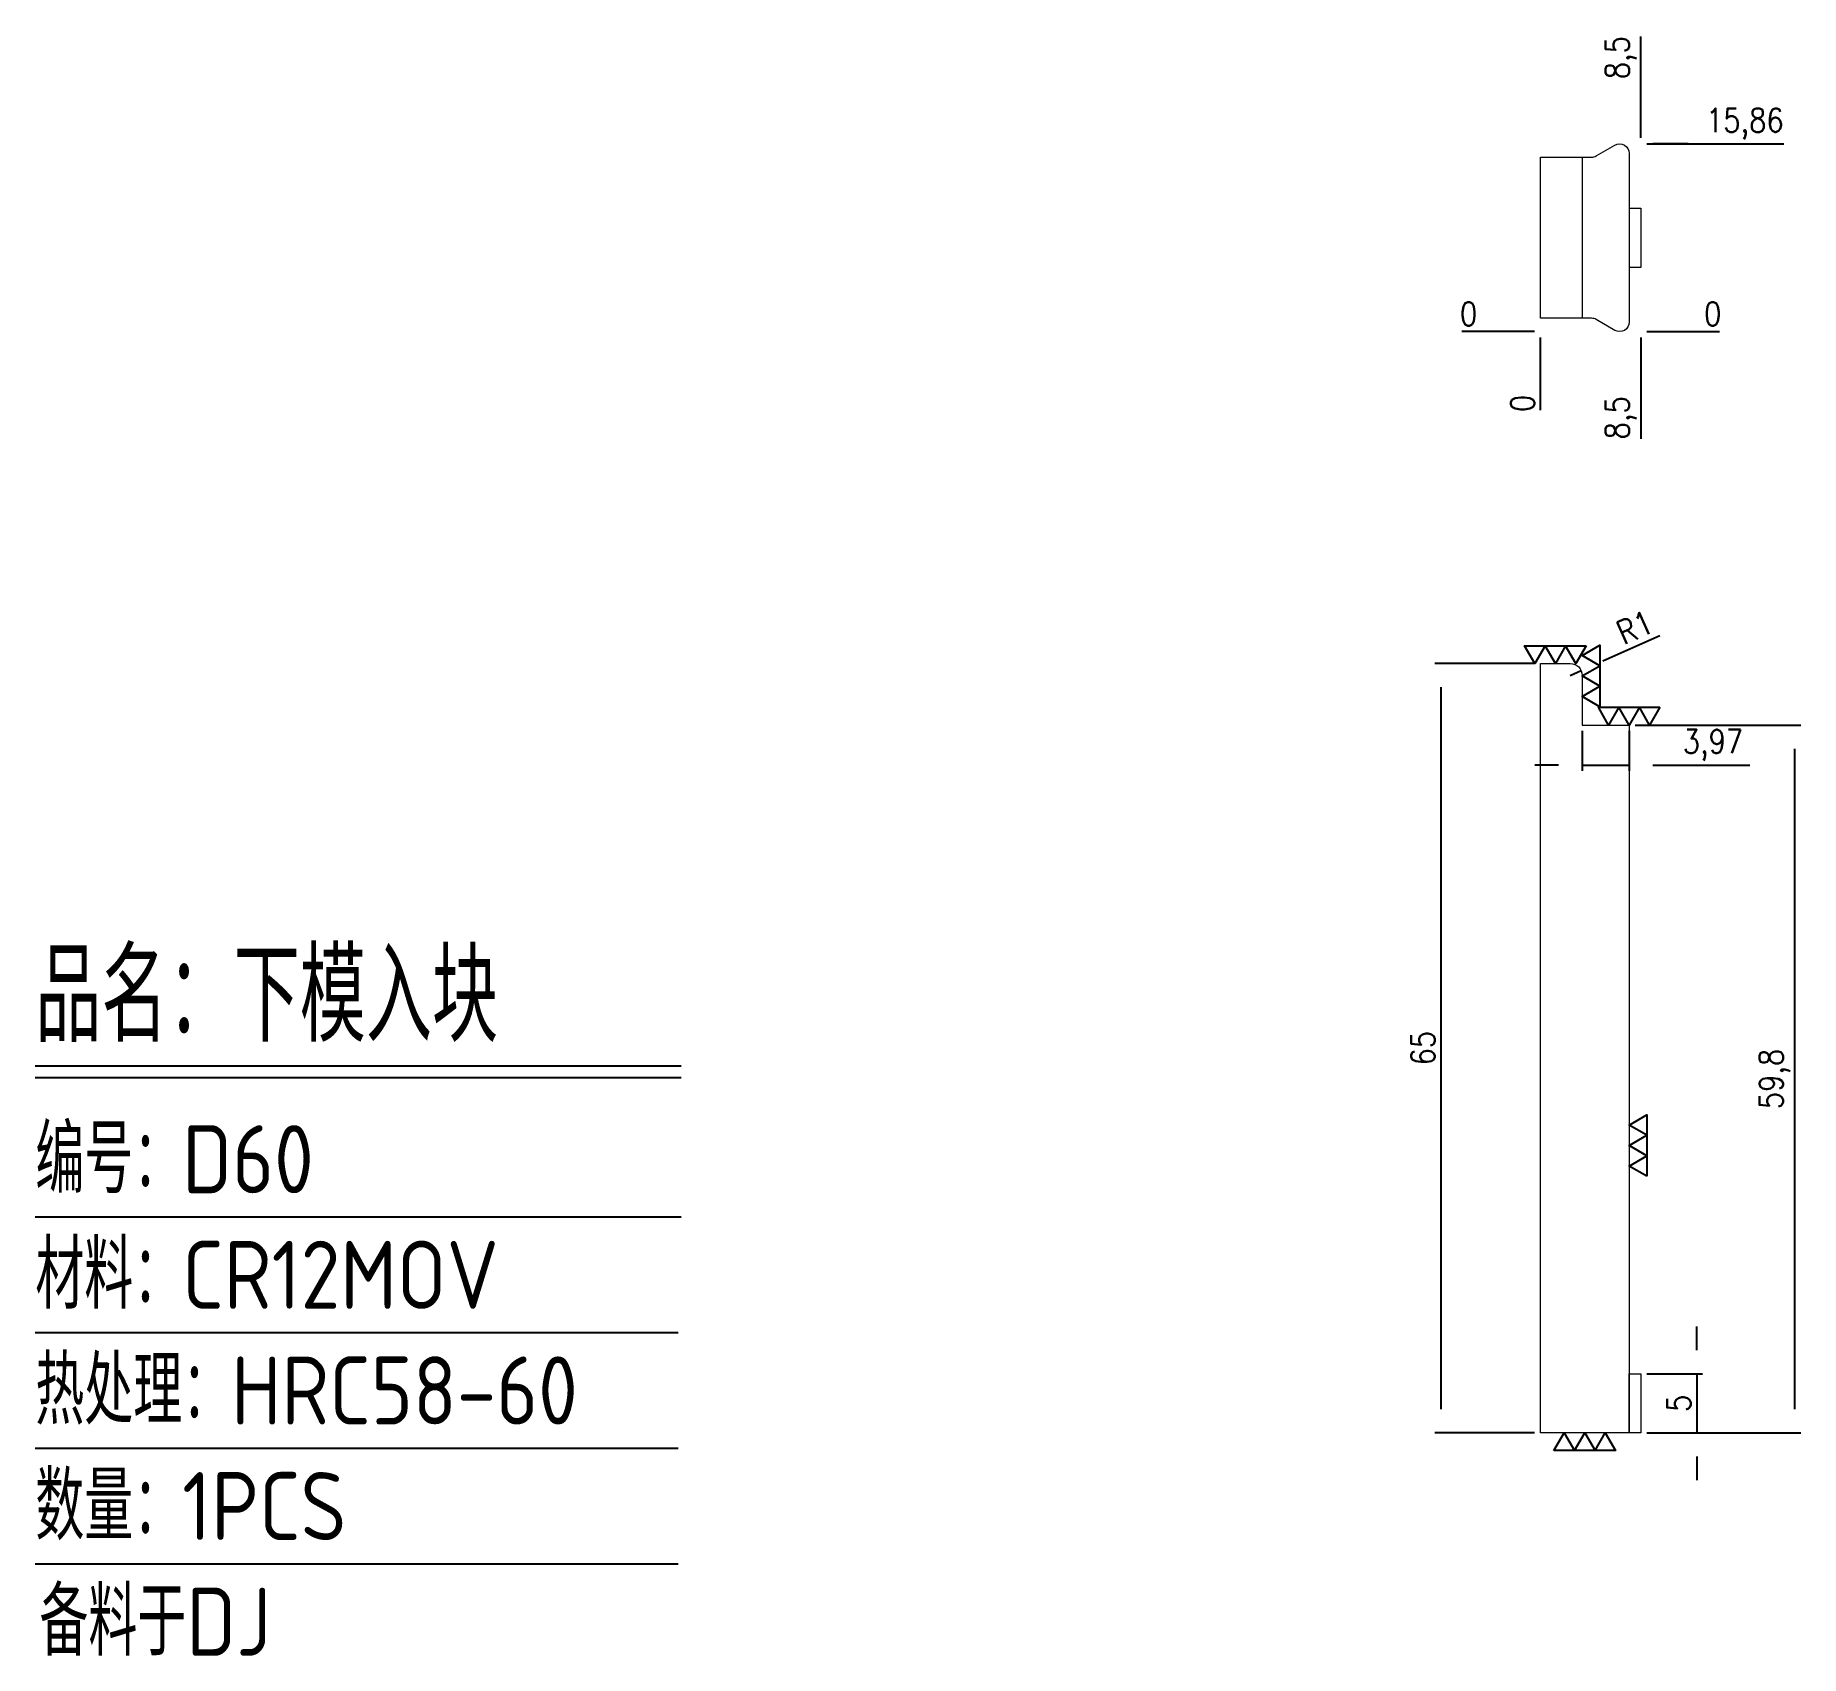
# Model space of a CAD drawing. Header units: millimetres. Extents: x 117263 to 117412, y -1104 to -967.
import ezdxf

# ---------------------------------------------------------------- set-up
doc = ezdxf.new("R2010")
doc.units = ezdxf.units.MM
for name, color, linetype in [('DIE_P', 2, 'Continuous'), ('DIM', 4, 'Continuous'), ('LB_P', 2, 'Continuous')]:
    doc.layers.add(name, color=color, linetype=linetype)
doc.styles.add('gbenor', font='gbenor.shx', dxfattribs={"bigfont": 'gbcbig.shx'})
doc.styles.get("Standard").update_dxf_attribs({"font": 'txt.shx', "width": 0.85, "bigfont": 'ctxt.shx'})
doc.dimstyles.new('T-2-WX', dxfattribs={"dimtxt": 2, "dimasz": 2, "dimexe": 0.5, "dimexo": 0.5, "dimgap": 0.5, "dimtad": 1, "dimtxsty": 'Standard', "dimblk": 'OPEN30', "dimcen": 0, "dimazin": 3, "dimtfac": 1, "dimtmove": 0, "dimatfit": 3, "dimldrblk": 'OPEN30', "dimlwd": -1, "dimlwe": -1})

# ---------------------------------------------------------------- blocks, each defined once
blk = doc.blocks.new('*D7579')
at = {"layer": 'Defpoints', "color": 0}
for p in [(117390.34, -992.29), (117398.84, -992.29), (117403.84, -992.29)]:
    blk.add_point(p, dxfattribs=at)
at = {"layer": 'DIM', "color": 0, "linetype": 'Continuous'}
blk.add_line((117399.34, -992.29), (117405.48, -992.29), dxfattribs=at)
at = {"layer": 'DIM', "color": 0, "insert": (117404.91, -990.79), "char_height": 2, "attachment_point": 5}
blk.add_mtext('0', dxfattribs=at)
blk = doc.blocks.new('_Open30')
blk = doc.blocks.new('*D7580')
at = {"layer": 'Defpoints', "color": 0}
for p in [(117398.84, -976.43), (117403.84, -976.43), (117390.34, -992.29)]:
    blk.add_point(p, dxfattribs=at)
at = {"layer": 'DIM', "color": 0, "linetype": 'Continuous'}
for p, q in [((117399.34, -976.43), (117402.84, -976.43)), ((117402.84, -976.43), (117399.84, -976.43)), ((117399.84, -976.43), (117410.9, -976.43))]:
    blk.add_line(p, q, dxfattribs=at)
at = {"layer": 'DIM', "color": 0, "insert": (117407.62, -974.74), "char_height": 2, "attachment_point": 5}
blk.add_mtext('15,86', dxfattribs=at)
blk = doc.blocks.new('*D7581')
at = {"layer": 'Defpoints', "color": 0}
for p in [(117385.34, -992.29), (117390.34, -992.29), (117390.34, -992.29)]:
    blk.add_point(p, dxfattribs=at)
at = {"layer": 'DIM', "color": 0, "linetype": 'Continuous'}
blk.add_line((117389.84, -992.29), (117383.71, -992.29), dxfattribs=at)
at = {"layer": 'DIM', "color": 0, "insert": (117384.28, -990.79), "char_height": 2, "attachment_point": 5}
blk.add_mtext('0', dxfattribs=at)
blk = doc.blocks.new('*D7582')
at = {"layer": 'Defpoints', "color": 0}
for p in [(117390.34, -992.29), (117398.84, -992.29), (117398.84, -997.29)]:
    blk.add_point(p, dxfattribs=at)
at = {"layer": 'DIM', "color": 0, "linetype": 'Continuous'}
blk.add_line((117398.84, -992.79), (117398.84, -1001.35), dxfattribs=at)
at = {"layer": 'DIM', "color": 0, "insert": (117397.15, -999.57), "char_height": 2, "attachment_point": 5, "rotation": 90}
blk.add_mtext('8,5', dxfattribs=at)
blk = doc.blocks.new('*D7583')
at = {"layer": 'Defpoints', "color": 0}
for p in [(117390.34, -992.29), (117390.34, -992.29), (117390.34, -997.29)]:
    blk.add_point(p, dxfattribs=at)
at = {"layer": 'DIM', "color": 0, "linetype": 'Continuous'}
blk.add_line((117390.34, -992.79), (117390.34, -998.93), dxfattribs=at)
at = {"layer": 'DIM', "color": 0, "insert": (117388.84, -998.36), "char_height": 2, "attachment_point": 5, "rotation": 90}
blk.add_mtext('0', dxfattribs=at)
blk = doc.blocks.new('*D7584')
at = {"layer": 'Defpoints', "color": 0}
for p in [(117398.84, -971.43), (117398.84, -976.43), (117390.34, -992.29)]:
    blk.add_point(p, dxfattribs=at)
at = {"layer": 'DIM', "color": 0, "linetype": 'Continuous'}
blk.add_line((117398.84, -975.93), (117398.84, -967.37), dxfattribs=at)
at = {"layer": 'DIM', "color": 0, "insert": (117397.15, -969.15), "char_height": 2, "attachment_point": 5, "rotation": 90}
blk.add_mtext('8,5', dxfattribs=at)
blk = doc.blocks.new('*D7585')
at = {"layer": 'Defpoints', "color": 0}
for p in [(117390.34, -1020.33), (117381.93, -1085.33), (117390.34, -1085.33)]:
    blk.add_point(p, dxfattribs=at)
at = {"layer": 'DIM', "color": 0, "linetype": 'Continuous'}
for p, q in [((117389.84, -1020.33), (117381.43, -1020.33)), ((117381.93, -1022.33), (117381.93, -1083.33)), ((117389.84, -1085.33), (117381.43, -1085.33))]:
    blk.add_line(p, q, dxfattribs=at)
at = {"layer": 'DIM', "color": 0, "insert": (117380.43, -1052.83), "char_height": 2, "attachment_point": 5, "rotation": 90}
blk.add_mtext('65', dxfattribs=at)
blk = doc.blocks.new('*D7586')
at = {"layer": 'Defpoints', "color": 0}
for p in [(117398.84, -1080.33), (117398.84, -1085.33), (117403.55, -1085.33)]:
    blk.add_point(p, dxfattribs=at)
at = {"layer": 'DIM', "color": 0, "linetype": 'Continuous'}
for p, q in [((117403.55, -1078.33), (117403.55, -1076.33)), ((117399.34, -1080.33), (117404.05, -1080.33)), ((117403.55, -1080.33), (117403.55, -1085.33)), ((117399.34, -1085.33), (117404.05, -1085.33)), ((117403.55, -1087.33), (117403.55, -1089.33))]:
    blk.add_line(p, q, dxfattribs=at)
at = {"layer": 'DIM', "color": 0, "insert": (117402.05, -1082.83), "char_height": 2, "attachment_point": 5, "rotation": 90}
blk.add_mtext('5', dxfattribs=at)
blk = doc.blocks.new('*D7587')
at = {"layer": 'Defpoints', "color": 0}
for p in [(117397.84, -1025.53), (117411.84, -1025.53), (117398.84, -1085.33)]:
    blk.add_point(p, dxfattribs=at)
at = {"layer": 'DIM', "color": 0, "linetype": 'Continuous'}
for p, q in [((117398.34, -1025.53), (117412.34, -1025.53)), ((117411.84, -1083.33), (117411.84, -1027.53)), ((117399.34, -1085.33), (117412.34, -1085.33))]:
    blk.add_line(p, q, dxfattribs=at)
at = {"layer": 'DIM', "color": 0, "insert": (117410.15, -1055.43), "char_height": 2, "attachment_point": 5, "rotation": 90}
blk.add_mtext('59,8', dxfattribs=at)
blk = doc.blocks.new('*D7588')
at = {"layer": 'Defpoints', "color": 0}
for p in [(117393.87, -1025.53), (117397.84, -1025.53), (117397.84, -1028.91)]:
    blk.add_point(p, dxfattribs=at)
at = {"layer": 'DIM', "color": 0, "linetype": 'Continuous'}
for p, q in [((117393.87, -1026.03), (117393.87, -1029.41)), ((117397.84, -1026.03), (117397.84, -1029.41)), ((117391.87, -1028.91), (117389.87, -1028.91)), ((117393.87, -1028.91), (117397.84, -1028.91)), ((117399.84, -1028.91), (117408.03, -1028.91))]:
    blk.add_line(p, q, dxfattribs=at)
at = {"layer": 'DIM', "color": 0, "insert": (117404.93, -1027.22), "char_height": 2, "attachment_point": 5}
blk.add_mtext('3,97', dxfattribs=at)
blk = doc.blocks.new('*D7589')
at = {"layer": 'Defpoints', "color": 0}
for p in [(117392.87, -1021.33), (117393.79, -1020.93)]:
    blk.add_point(p, dxfattribs=at)
at = {"layer": 'DIM', "color": 0, "linetype": 'Continuous'}
for p, q in [((117400.44, -1017.99), (117395.62, -1020.12)), ((117392.87, -1021.33), (117393.79, -1020.93))]:
    blk.add_line(p, q, dxfattribs=at)
at = {"layer": 'DIM', "color": 0, "insert": (117398.34, -1017.28), "char_height": 2, "attachment_point": 5, "rotation": 23.7932}
blk.add_mtext('R1', dxfattribs=at)

msp = doc.modelspace()

# ---------------------------------------------------------------- linework, layer by layer
at = {"layer": 'DIE_P', "color": 4, "linetype": 'Continuous'}
for points in [[(117394.208, -1018.83), (117393.342, -1020.33), (117392.476, -1018.83), (117391.61, -1020.33), (117390.743, -1018.83), (117389.877, -1020.33), (117389.011, -1018.83), (117394.208, -1018.83)], [(117395.375, -1023.98), (117393.875, -1023.114), (117395.375, -1022.248), (117393.875, -1021.382), (117395.375, -1020.516), (117393.875, -1019.65), (117395.375, -1018.784), (117395.375, -1023.98)], [(117400.443, -1024.03), (117399.577, -1025.53), (117398.711, -1024.03), (117397.845, -1025.53), (117396.978, -1024.03), (117396.112, -1025.53), (117395.246, -1024.03), (117400.443, -1024.03)], [(117399.345, -1063.654), (117397.845, -1062.788), (117399.345, -1061.922), (117397.845, -1061.056), (117399.345, -1060.19), (117397.845, -1059.324), (117399.345, -1058.458), (117399.345, -1063.654)], [(117391.496, -1086.83), (117392.362, -1085.33), (117393.228, -1086.83), (117394.095, -1085.33), (117394.961, -1086.83), (117395.827, -1085.33), (117396.693, -1086.83), (117391.496, -1086.83)]]:
    msp.add_lwpolyline(points, close=True, dxfattribs=at)
at = {"layer": 'DIM', "color": 4, "linetype": 'Continuous', "lineweight": 25}
for p, q in [((117263.188, -1054.306), (117317.748, -1054.306)), ((117263.188, -1055.311), (117317.748, -1055.311)), ((117263.188, -1067.09), (117317.748, -1067.09)), ((117263.188, -1076.859), (117317.512, -1076.859)), ((117263.188, -1086.627), (117317.512, -1086.627)), ((117263.188, -1096.395), (117317.512, -1096.395))]:
    msp.add_line(p, q, dxfattribs=at)
at = {"layer": 'LB_P', "linetype": 'Continuous', "lineweight": 15}
msp.add_line((117397.845, -981.863), (117397.845, -986.863), dxfattribs=at)
msp.add_lwpolyline([(117397.845, -986.863), (117397.845, -991.492, -0.5773503), (117396.645, -992.184), (117395.06, -991.27, 0.1316525), (117394.66, -991.163), (117390.345, -991.163), (117390.345, -977.563), (117394.66, -977.563, 0.1316525), (117395.06, -977.455), (117396.645, -976.541, -0.5773503), (117397.845, -977.234), (117397.845, -981.863), (117398.845, -981.863), (117398.845, -986.863)], format="xyb", close=True, dxfattribs=at)
msp.add_lwpolyline([(117393.875, -977.563), (117393.875, -991.163)], dxfattribs=at)
at = {"layer": 'LB_P', "lineweight": 15}
msp.add_lwpolyline([(117397.845, -1025.53), (117397.845, -1085.33), (117390.345, -1085.33), (117390.345, -1020.33), (117392.875, -1020.33, -0.4142136), (117393.875, -1021.33), (117393.875, -1025.53)], format="xyb", close=True, dxfattribs=at)
at = {"layer": 'LB_P', "color": 2, "lineweight": 15}
msp.add_lwpolyline([(117397.845, -1080.33), (117398.845, -1080.33), (117398.845, -1085.33), (117397.845, -1085.33)], close=True, dxfattribs=at)

# ---------------------------------------------------------------- texts
at = {"layer": 'DIM', "color": 3, "linetype": 'Continuous', "lineweight": 25, "style": 'gbenor'}
for s, height, p in [('品名：下模入块', 7.7571, (117263.188, -1052.294)), ('编号：D60', 5.746, (117263.188, -1065.079)), ('材料：CR12MOV', 5.746, (117263.188, -1074.848)), ('热处理：HRC58-60', 5.74601, (117263.188, -1084.616)), ('数量：1PCS', 5.746, (117263.188, -1094.384)), ('备料于DJ', 5.746, (117263.537, -1104.152))]:
    msp.add_text(s, height=height, dxfattribs=at).set_placement(p)

# ---------------------------------------------------------------- dimensions: what is measured, and where the dimension line sits
at = {"layer": 'DIM', "color": 4, "linetype": 'Continuous'}
for feature_location, offset, dtype, origin, picture, middle in [((117398.845, -976.434), (0, 5), 1, (117390.345, -992.292), '*D7584', (117397.154, -969.153)), ((117398.845, -976.434), (5, 0), 0, (117390.345, -992.292), '*D7580', (117407.623, -974.743)), ((117390.344504843, -992.29167953), (-5, 0), 0, (117390.344504843, -992.29167953), '*D7581', (117384.277838176, -990.79167953)), ((117398.844504843, -992.29167953), (5, 0), 0, (117390.344504843, -992.29167953), '*D7579', (117404.91117151, -990.79167953)), ((117390.344504843, -992.29167953), (0, -5), 1, (117390.344504843, -992.29167953), '*D7583', (117388.844504843, -998.358346197)), ((117398.845, -992.292), (0, -5), 1, (117390.345, -992.292), '*D7582', (117397.154, -999.573))]:
    dim = msp.add_ordinate_dim(feature_location=feature_location, offset=offset, dtype=dtype, origin=origin, dimstyle='T-2-WX', dxfattribs=at)
    dim.commit()
    dim.dimension.update_dxf_attribs({"geometry": picture, "text_midpoint": middle})
dim = msp.add_radius_dim(center=(117392.875, -1021.33), mpoint=(117393.79, -1020.927), dimstyle='T-2-WX', dxfattribs=at)
dim.commit()
dim.dimension.update_dxf_attribs({"geometry": '*D7589', "text_midpoint": (117398.339, -1017.281)})
for base, p1, p2, picture, middle in [((117381.934, -1085.33), (117390.345, -1020.33), (117390.345, -1085.33), '*D7585', (117380.434, -1052.83)), ((117411.838, -1025.53), (117398.845, -1085.33), (117397.845, -1025.53), '*D7587', (117410.148, -1055.43)), ((117403.548, -1085.33), (117398.845, -1080.33), (117398.845, -1085.33), '*D7586', (117402.048, -1082.83))]:
    dim = msp.add_linear_dim(base=base, p1=p1, p2=p2, angle=90, dimstyle='T-2-WX', dxfattribs=at)
    dim.commit()
    dim.dimension.update_dxf_attribs({"geometry": picture, "text_midpoint": middle})
dim = msp.add_linear_dim(base=(117397.845, -1028.914), p1=(117393.875, -1025.53), p2=(117397.845, -1025.53), dimstyle='T-2-WX', dxfattribs=at)
dim.commit()
dim.dimension.update_dxf_attribs({"geometry": '*D7588', "text_midpoint": (117404.935, -1027.224)})

doc.saveas('drawing.dxf')
